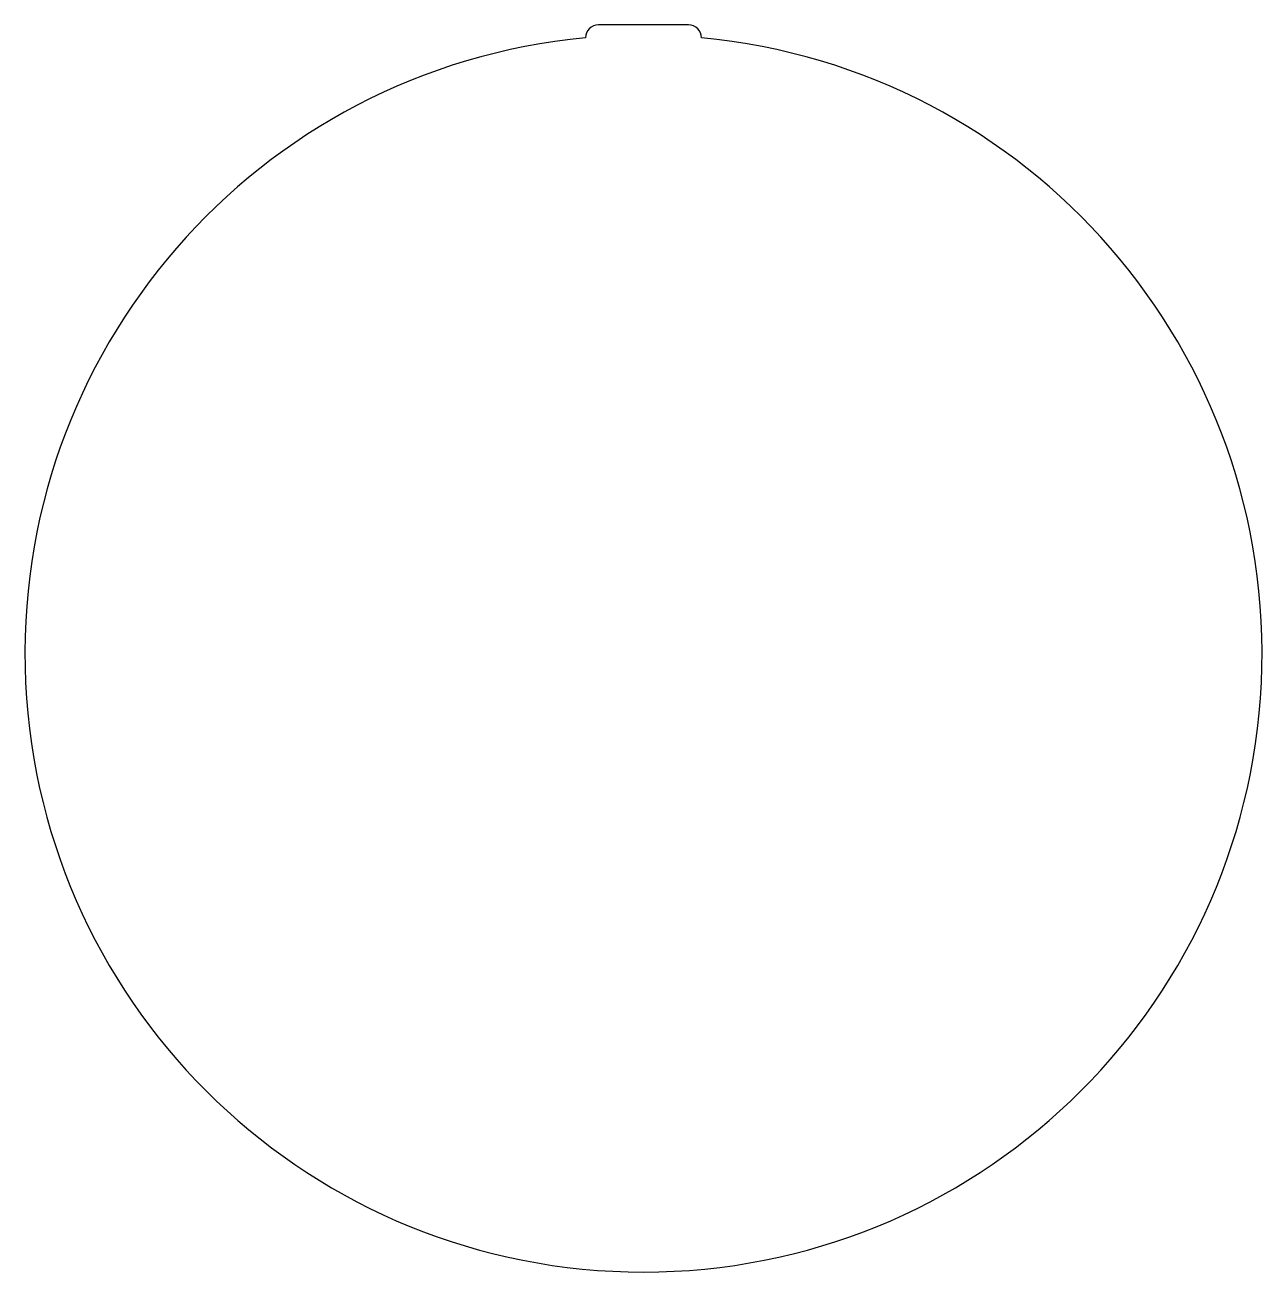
# Model space of a CAD drawing. Header units: millimetres. Extents: x -48 to 48, y -48 to 48.8.
import ezdxf

# ---------------------------------------------------------------- set-up
doc = ezdxf.new("R2010")
doc.units = ezdxf.units.MM

msp = doc.modelspace()

# ---------------------------------------------------------------- linework, layer by layer
at = {"color": 7, "linetype": 'Continuous', "lineweight": 25}
msp.add_line((3.5, 48.789), (-3.5, 48.789), dxfattribs=at)
for centre, radius, start, end in [((-3.5, 47.789), 1, 90, 180), ((3.5, 47.789), 1, 0, 90), ((0, 0), 48, 95.37938, 84.62062)]:
    msp.add_arc(centre, radius, start, end, dxfattribs=at)

doc.saveas('drawing.dxf')
